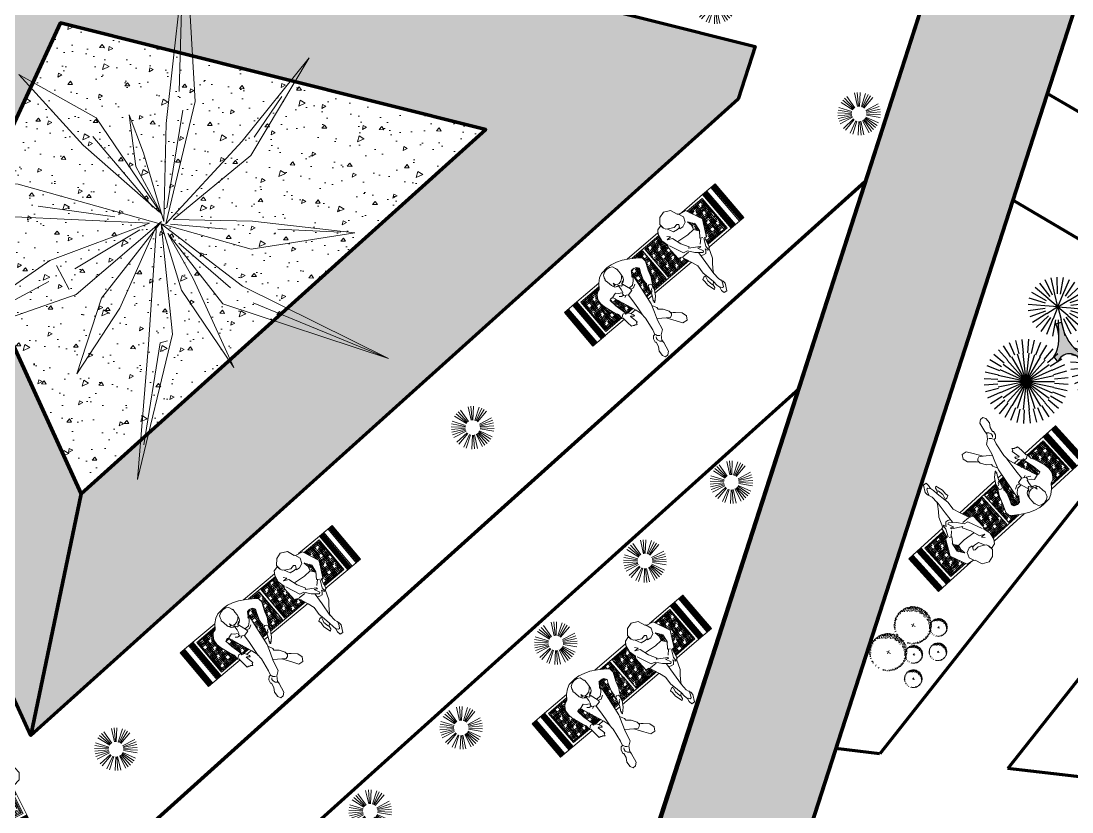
# Model space of a CAD drawing. Header units: millimetres. Extents: x 111 to 1506, y 14 to 566.
# Drawn here: x 222.9 to 237.28, y 134.59 to 145.41 of the extents above; entities that cross this region are included whole.
import ezdxf

# ---------------------------------------------------------------- set-up
doc = ezdxf.new("R2010")
doc.units = ezdxf.units.MM
for name, color, linetype, lineweight in [('ARB-CERCO', 97, 'Continuous', 5), ('G', 254, 'Continuous', 5), ('mobiliario', 45, 'Continuous', 13), ('PALMERAS114', 114, 'Continuous', 5), ('PLUMA 0.00', 252, 'Continuous', 0), ('trazado', 253, 'Continuous', 5), ('Trees', 82, 'Continuous', 0)]:
    doc.layers.add(name, color=color, linetype=linetype, lineweight=lineweight)
doc.layers.add('FURN', color=253, linetype='Continuous')
doc.styles.add('ATTR', font='romans.shx', dxfattribs={"width": 0.8, "height": 2.52})
pattern_1 = [(360, (2.309277, 33.903915), (0.05, 0.0125), [0.2, -0.1]), (90, (2.309277, 33.903915), (-0.0125, -0.05), [0.2, -0.1])]

# ---------------------------------------------------------------- blocks, each defined once
blk = doc.blocks.new('A$C05551F4C')
at = {"color": 0, "linetype": 'ByBlock'}
for p, q in [((-0.237, 0.203), (-0.253, 0.217)), ((-0.216, 0.223), (-0.221, 0.241)), ((-0.195, 0.239), (-0.205, 0.25)), ((-0.204, 0.261), (-0.183, 0.257)), ((-0.186, 0.271), (-0.184, 0.248)), ((-0.179, 0.28), (-0.161, 0.263)), ((-0.158, 0.254), (-0.168, 0.285)), ((-0.142, 0.279), (-0.152, 0.297)), ((-0.117, 0.276), (-0.133, 0.301)), ((-0.115, 0.289), (-0.113, 0.308)), ((-0.089, 0.295), (-0.095, 0.31)), ((-0.09, 0.32), (-0.071, 0.308)), ((-0.069, 0.321), (-0.076, 0.3)), ((-0.059, 0.327), (-0.049, 0.304)), ((-0.05, 0.296), (-0.048, 0.328)), ((-0.026, 0.312), (-0.027, 0.333)), ((-0.004, 0.3), (-0.008, 0.33)), ((0.004, 0.311), (0.012, 0.328)), ((0.03, 0.307), (0.03, 0.323)), ((0.039, 0.33), (0.051, 0.312)), ((0.058, 0.324), (0.044, 0.306)), ((0.066, 0.292), (0.081, 0.321)), ((0.069, 0.325), (0.07, 0.3)), ((0.095, 0.299), (0.101, 0.318)), ((0.11, 0.279), (0.118, 0.308)), ((0.118, 0.269), (0.133, 0.278)), ((0.122, 0.287), (0.136, 0.298)), ((0.128, 0.245), (0.143, 0.25)), ((0.136, 0.255), (0.151, 0.265)), ((0.144, 0.273), (0.15, 0.287)), ((0.156, 0.224), (0.171, 0.233)), ((0.177, 0.277), (0.157, 0.266)), ((0.161, 0.29), (0.166, 0.269)), ((0.163, 0.202), (0.178, 0.212)), ((0.172, 0.245), (0.197, 0.266)), ((0.188, 0.274), (0.179, 0.25)), ((0.18, 0.19), (0.197, 0.203)), ((0.201, 0.24), (0.214, 0.256)), ((0.201, 0.216), (0.201, 0.231)), ((0.208, 0.216), (0.225, 0.24)), ((0.212, 0.207), (0.239, 0.207)), ((0.212, 0.192), (0.232, 0.193)), ((0.221, 0.218), (0.239, 0.224)), ((0.237, 0.197), (0.248, 0.208)), ((0.268, 0.189), (0.246, 0.186)), ((0.259, 0.207), (0.255, 0.185)), ((-0.309, 0.006), (-0.325, 0.015)), ((-0.323, 0.072), (-0.297, 0.073)), ((-0.284, 0.124), (-0.296, 0.138)), ((-0.288, 0.163), (-0.266, 0.168)), ((-0.27, 0.146), (-0.284, 0.153)), ((-0.028, 0), (0.035, 0)), ((-0.001, 0.029), (0.001, -0.043)), ((0.177, 0.163), (0.199, 0.169)), ((0.198, 0.141), (0.221, 0.148)), ((0.219, 0.172), (0.233, 0.18)), ((0.222, 0.134), (0.239, 0.138)), ((0.222, 0.093), (0.245, 0.09)), ((0.234, 0.117), (0.255, 0.123)), ((0.234, 0.065), (0.258, 0.064)), ((0.238, 0.151), (0.241, 0.167)), ((0.241, 0.011), (0.261, 0.001)), ((0.252, 0.161), (0.283, 0.171)), ((0.255, 0.05), (0.272, 0.048)), ((0.257, 0.011), (0.28, 0.01)), ((0.278, 0.182), (0.26, 0.163)), ((0.26, 0.029), (0.281, 0.029)), ((0.263, 0.134), (0.268, 0.149)), ((0.265, 0.108), (0.284, 0.102)), ((0.265, 0.087), (0.28, 0.089)), ((0.27, 0.122), (0.296, 0.112)), ((0.274, 0.12), (0.299, 0.135)), ((0.275, 0.061), (0.284, 0.075)), ((0.277, 0.145), (0.295, 0.154)), ((0.286, 0.01), (0.302, -0.001)), ((0.287, 0.117), (0.305, 0.116)), ((0.293, 0.092), (0.307, 0.097)), ((0.293, 0.052), (0.326, 0.05)), ((0.293, 0.036), (0.303, 0.048)), ((0.296, 0.023), (0.316, 0.005)), ((0.319, 0.072), (0.297, 0.078)), ((0.298, 0.006), (0.327, 0.011)), ((0.325, 0.062), (0.302, 0.051)), ((0.318, 0.092), (0.306, 0.074)), ((0.31, 0.028), (0.331, 0.03)), ((-0.317, -0.087), (-0.305, -0.069)), ((-0.293, -0.087), (-0.307, -0.092)), ((-0.287, -0.112), (-0.305, -0.111)), ((-0.276, -0.14), (-0.295, -0.149)), ((-0.277, -0.177), (-0.26, -0.158)), ((-0.268, -0.184), (-0.246, -0.181)), ((0.199, -0.176), (0.214, -0.17)), ((0.21, -0.154), (0.228, -0.17)), ((0.217, -0.181), (0.234, -0.197)), ((0.221, -0.101), (0.239, -0.117)), ((0.23, -0.072), (0.245, -0.088)), ((0.232, -0.144), (0.25, -0.16)), ((0.242, -0.02), (0.265, -0.028)), ((0.243, -0.17), (0.264, -0.194)), ((0.245, -0.085), (0.261, -0.08)), ((0.272, -0.185), (0.248, -0.176)), ((0.25, -0.131), (0.265, -0.125)), ((0.254, -0.061), (0.274, -0.069)), ((0.257, -0.04), (0.272, -0.048)), ((0.259, -0.104), (0.272, -0.112)), ((0.263, -0.018), (0.287, -0.019)), ((0.275, -0.174), (0.264, -0.154)), ((0.288, -0.159), (0.267, -0.163)), ((0.27, -0.141), (0.285, -0.148)), ((0.272, -0.088), (0.283, -0.104)), ((0.277, -0.108), (0.306, -0.115)), ((0.279, -0.009), (0.294, -0.012)), ((0.279, -0.037), (0.292, -0.027)), ((0.284, -0.119), (0.296, -0.133)), ((0.285, -0.08), (0.299, -0.104)), ((0.288, -0.067), (0.301, -0.059)), ((0.29, -0.064), (0.319, -0.078)), ((0.296, -0.092), (0.316, -0.099)), ((0.323, -0.067), (0.298, -0.068)), ((0.321, -0.056), (0.304, -0.041)), ((0.305, -0.027), (0.32, -0.027)), ((0.309, -0.001), (0.325, -0.01)), ((0.328, -0.036), (0.31, -0.048)), ((-0.236, -0.192), (-0.247, -0.203)), ((-0.221, -0.213), (-0.239, -0.219)), ((-0.207, -0.211), (-0.225, -0.235)), ((-0.201, -0.235), (-0.214, -0.251)), ((-0.172, -0.24), (-0.196, -0.261)), ((-0.188, -0.269), (-0.179, -0.245)), ((-0.176, -0.272), (-0.156, -0.261)), ((-0.161, -0.285), (-0.165, -0.264)), ((-0.144, -0.268), (-0.15, -0.282)), ((-0.121, -0.282), (-0.136, -0.293)), ((-0.11, -0.274), (-0.117, -0.303)), ((-0.095, -0.294), (-0.101, -0.313)), ((-0.066, -0.287), (-0.08, -0.317)), ((-0.069, -0.321), (-0.07, -0.295)), ((-0.058, -0.319), (-0.044, -0.301)), ((-0.038, -0.325), (-0.051, -0.307)), ((-0.029, -0.302), (-0.03, -0.318)), ((-0.003, -0.306), (-0.012, -0.323)), ((0.004, -0.295), (0.009, -0.325)), ((0.026, -0.307), (0.028, -0.328)), ((0.05, -0.291), (0.048, -0.323)), ((0.06, -0.322), (0.049, -0.299)), ((0.069, -0.316), (0.076, -0.295)), ((0.09, -0.315), (0.072, -0.303)), ((0.089, -0.29), (0.095, -0.305)), ((0.097, -0.269), (0.115, -0.285)), ((0.115, -0.284), (0.113, -0.303)), ((0.118, -0.271), (0.133, -0.297)), ((0.134, -0.248), (0.152, -0.264)), ((0.142, -0.274), (0.152, -0.292)), ((0.154, -0.229), (0.172, -0.245)), ((0.158, -0.249), (0.169, -0.28)), ((0.18, -0.275), (0.161, -0.258)), ((0.168, -0.21), (0.186, -0.226)), ((0.204, -0.256), (0.183, -0.252)), ((0.186, -0.266), (0.184, -0.243)), ((0.186, -0.226), (0.201, -0.221)), ((0.192, -0.2), (0.208, -0.194)), ((0.195, -0.234), (0.205, -0.245)), ((0.213, -0.205), (0.237, -0.223)), ((0.216, -0.218), (0.221, -0.236)), ((0.237, -0.198), (0.253, -0.212))]:
    blk.add_line(p, q, dxfattribs=at)
blk = doc.blocks.new('abri')
at = {"layer": 'FURN'}
blk.add_hatch(color=256, dxfattribs=at).paths.add_polyline_path([(1541.448, 14.799), (1541.505, 14.893, -0.755152), (1541.367, 15.252), (1541.244, 15.241, -0.169075), (1540.976, 14.779), (1540.863, 14.698), (1540.921, 14.616, -0.248562)])
for p, q in [((1540.987, 16.191), (1540.811, 16.529)), ((1541.045, 16.216), (1540.924, 16.577)), ((1541.107, 16.231), (1541.043, 16.607)), ((1541.17, 16.237), (1541.166, 16.618)), ((1541.233, 16.233), (1541.289, 16.609)), ((1541.295, 16.219), (1541.409, 16.582)), ((1541.354, 16.195), (1541.523, 16.536)), ((1540.886, 16.116), (1540.614, 16.382)), ((1540.933, 16.158), (1540.706, 16.463)), ((1541.408, 16.162), (1541.628, 16.473)), ((1541.456, 16.122), (1541.723, 16.394)), ((1540.812, 16.013), (1540.472, 16.182)), ((1540.845, 16.067), (1540.535, 16.288)), ((1541.498, 16.074), (1541.804, 16.301)), ((1541.532, 16.02), (1541.869, 16.197)), ((1540.789, 15.954), (1540.426, 16.068)), ((1541.557, 15.962), (1541.917, 16.084)), ((1540.77, 15.829), (1540.39, 15.825)), ((1540.775, 15.892), (1540.398, 15.948)), ((1541.572, 15.901), (1541.947, 15.964)), ((1541.578, 15.838), (1541.958, 15.842)), ((1540.776, 15.766), (1540.401, 15.703)), ((1540.791, 15.705), (1540.431, 15.583)), ((1540.816, 15.647), (1540.479, 15.47)), ((1541.535, 15.654), (1541.876, 15.485)), ((1541.559, 15.713), (1541.922, 15.599)), ((1541.573, 15.774), (1541.95, 15.719)), ((1540.85, 15.593), (1540.544, 15.366)), ((1540.892, 15.545), (1540.625, 15.273)), ((1540.94, 15.504), (1540.72, 15.194)), ((1540.994, 15.472), (1540.825, 15.131)), ((1541.361, 15.476), (1541.537, 15.138)), ((1541.415, 15.509), (1541.641, 15.204)), ((1541.462, 15.551), (1541.734, 15.285)), ((1541.503, 15.6), (1541.813, 15.379)), ((1541.053, 15.448), (1540.939, 15.085)), ((1541.115, 15.434), (1541.059, 15.058)), ((1541.178, 15.43), (1541.182, 15.049)), ((1541.241, 15.435), (1541.305, 15.06)), ((1541.303, 15.451), (1541.424, 15.09)), ((1541.244, 15.241), (1541.367, 15.252)), ((1541.782, 14.944), (1541.677, 15.147)), ((1541.851, 14.973), (1541.778, 15.19)), ((1541.923, 14.991), (1541.886, 15.216)), ((1541.998, 14.998), (1541.996, 15.226)), ((1542.072, 14.992), (1542.106, 15.218)), ((1542.145, 14.975), (1542.214, 15.193)), ((1542.214, 14.947), (1542.316, 15.152)), ((1540.541, 14.736), (1540.403, 14.982)), ((1540.583, 14.754), (1540.499, 15.023)), ((1540.627, 14.763), (1540.601, 15.044)), ((1540.673, 14.762), (1540.706, 15.043)), ((1540.717, 14.752), (1540.808, 15.02)), ((1540.759, 14.733), (1540.903, 14.976)), ((1541.662, 14.856), (1541.499, 15.016)), ((1541.719, 14.905), (1541.583, 15.088)), ((1542.278, 14.909), (1542.411, 15.095)), ((1542.335, 14.861), (1542.495, 15.024)), ((1542.384, 14.804), (1542.568, 14.94)), ((1540.473, 14.676), (1540.247, 14.844)), ((1540.504, 14.709), (1540.317, 14.921)), ((1540.795, 14.706), (1540.986, 14.914)), ((1540.825, 14.672), (1541.055, 14.835)), ((1541.576, 14.735), (1541.371, 14.837)), ((1541.614, 14.799), (1541.428, 14.931)), ((1541.448, 14.799), (1541.505, 14.893)), ((1542.423, 14.741), (1542.626, 14.846)), ((1540.435, 14.594), (1540.16, 14.655)), ((1540.45, 14.637), (1540.193, 14.754)), ((1540.848, 14.632), (1541.107, 14.744)), ((1540.861, 14.589), (1541.138, 14.644)), ((1540.924, 14.612), (1540.864, 14.697)), ((1541.534, 14.58), (1541.308, 14.614)), ((1541.548, 14.665), (1541.33, 14.734)), ((1542.453, 14.672), (1542.669, 14.744)), ((1542.471, 14.6), (1542.696, 14.637)), ((1540.43, 14.548), (1540.148, 14.552)), ((1540.434, 14.503), (1540.157, 14.447)), ((1540.448, 14.46), (1540.189, 14.348)), ((1540.47, 14.42), (1540.24, 14.257)), ((1540.822, 14.416), (1541.049, 14.247)), ((1540.846, 14.455), (1541.102, 14.337)), ((1540.86, 14.498), (1541.136, 14.436)), ((1540.865, 14.543), (1541.148, 14.54)), ((1541.529, 14.506), (1541.301, 14.504)), ((1541.535, 14.432), (1541.31, 14.394)), ((1542.472, 14.451), (1542.697, 14.417)), ((1542.477, 14.525), (1542.705, 14.527)), ((1540.5, 14.386), (1540.309, 14.178)), ((1540.537, 14.359), (1540.393, 14.116)), ((1540.578, 14.34), (1540.488, 14.072)), ((1540.623, 14.33), (1540.59, 14.049)), ((1540.668, 14.329), (1540.694, 14.048)), ((1540.713, 14.338), (1540.797, 14.069)), ((1540.754, 14.356), (1540.893, 14.11)), ((1540.792, 14.382), (1540.978, 14.171)), ((1541.55, 14.371), (1541.333, 14.299)), ((1541.579, 14.303), (1541.376, 14.197)), ((1541.618, 14.239), (1541.435, 14.104)), ((1542.388, 14.245), (1542.574, 14.112)), ((1542.427, 14.309), (1542.631, 14.207)), ((1542.455, 14.378), (1542.673, 14.309)), ((1541.667, 14.183), (1541.507, 14.02)), ((1541.724, 14.135), (1541.592, 13.949)), ((1541.788, 14.096), (1541.686, 13.892)), ((1541.858, 14.068), (1541.789, 13.85)), ((1542.152, 14.07), (1542.224, 13.854)), ((1542.22, 14.1), (1542.326, 13.897)), ((1542.284, 14.139), (1542.419, 13.955)), ((1542.34, 14.188), (1542.503, 14.028)), ((1541.93, 14.051), (1541.896, 13.825)), ((1542.005, 14.046), (1542.007, 13.818)), ((1542.079, 14.052), (1542.117, 13.827))]:
    blk.add_line(p, q, dxfattribs=at)
at = {"layer": 'FURN', "color": 62}
for p, q in [((1541.174, 15.833), (1541.049, 16.217)), ((1541.174, 15.833), (1541.174, 16.237)), ((1541.174, 15.833), (1541.299, 16.217)), ((1541.174, 15.833), (1540.847, 16.071)), ((1541.174, 15.833), (1540.937, 16.16)), ((1541.174, 15.833), (1541.411, 16.16)), ((1541.174, 15.833), (1541.501, 16.071)), ((1541.174, 15.833), (1540.77, 15.833)), ((1541.174, 15.833), (1540.79, 15.958)), ((1541.174, 15.833), (1540.79, 15.709)), ((1541.174, 15.833), (1540.847, 15.596)), ((1541.174, 15.833), (1540.937, 15.507)), ((1541.174, 15.833), (1541.049, 15.45)), ((1541.174, 15.833), (1541.558, 15.958)), ((1541.174, 15.833), (1541.578, 15.833)), ((1541.174, 15.833), (1541.174, 15.43)), ((1541.174, 15.833), (1541.299, 15.45)), ((1541.174, 15.833), (1541.411, 15.507)), ((1541.174, 15.833), (1541.501, 15.596)), ((1541.174, 15.833), (1541.558, 15.709)), ((1542.001, 14.522), (1541.823, 14.963)), ((1542.001, 14.522), (1541.918, 14.99)), ((1542.001, 14.522), (1542.017, 14.997)), ((1542.001, 14.522), (1542.116, 14.984)), ((1542.001, 14.522), (1542.209, 14.95)), ((1542.001, 14.522), (1541.597, 14.774)), ((1542.001, 14.522), (1541.659, 14.852)), ((1542.001, 14.522), (1541.735, 14.916)), ((1542.001, 14.522), (1542.294, 14.897)), ((1542.001, 14.522), (1542.365, 14.828)), ((1540.648, 14.546), (1540.472, 14.674)), ((1540.648, 14.546), (1540.58, 14.753)), ((1540.648, 14.546), (1540.715, 14.753)), ((1540.648, 14.546), (1540.824, 14.674)), ((1542.001, 14.522), (1541.53, 14.588)), ((1542.001, 14.522), (1541.554, 14.684)), ((1542.001, 14.522), (1542.421, 14.746)), ((1542.001, 14.522), (1542.458, 14.653)), ((1540.648, 14.546), (1540.43, 14.546)), ((1540.648, 14.546), (1540.472, 14.418)), ((1540.648, 14.546), (1540.58, 14.339)), ((1540.648, 14.546), (1540.865, 14.546)), ((1540.648, 14.546), (1540.715, 14.339)), ((1540.648, 14.546), (1540.824, 14.418)), ((1542.001, 14.522), (1541.527, 14.488)), ((1542.001, 14.522), (1541.544, 14.39)), ((1542.001, 14.522), (1541.581, 14.298)), ((1542.001, 14.522), (1541.637, 14.216)), ((1542.001, 14.522), (1541.709, 14.147)), ((1542.001, 14.522), (1541.793, 14.094)), ((1542.001, 14.522), (1541.886, 14.06)), ((1542.001, 14.522), (1541.985, 14.046)), ((1542.001, 14.522), (1542.476, 14.555)), ((1542.001, 14.522), (1542.344, 14.192)), ((1542.001, 14.522), (1542.405, 14.27)), ((1542.001, 14.522), (1542.448, 14.359)), ((1542.001, 14.522), (1542.472, 14.456)), ((1542.001, 14.522), (1542.084, 14.053)), ((1542.001, 14.522), (1542.18, 14.081)), ((1542.001, 14.522), (1542.268, 14.128))]:
    blk.add_line(p, q, dxfattribs=at)
at = {"layer": 'FURN'}
for centre, radius, start, end in [((1540.446, 15.395), 0.813, 301.6104, 349.0648), ((1541.487, 15.092), 0.2, 126.9755, 275.2089), ((1541.357, 14.21), 0.596, 81.2227, 138.1085)]:
    blk.add_arc(centre, radius, start, end, dxfattribs=at)
blk = doc.blocks.new('persona 1')
at = {"layer": 'mobiliario', "color": 32, "lineweight": 9}
for p, q in [((768301.678, 8993267.149), (768301.725, 8993267.208)), ((768301.725, 8993267.208), (768301.775, 8993267.252)), ((768301.775, 8993267.252), (768301.826, 8993267.276)), ((768301.812, 8993267.192), (768301.816, 8993267.214)), ((768301.816, 8993267.214), (768301.829, 8993267.244)), ((768301.826, 8993267.276), (768301.924, 8993267.285)), ((768301.829, 8993267.244), (768301.863, 8993267.265)), ((768301.863, 8993267.265), (768301.902, 8993267.274)), ((768301.902, 8993267.274), (768301.947, 8993267.269)), ((768301.924, 8993267.285), (768301.983, 8993267.28)), ((768301.947, 8993267.269), (768301.979, 8993267.25)), ((768301.979, 8993267.25), (768301.993, 8993267.211)), ((768301.983, 8993267.28), (768302.05, 8993267.263)), ((768301.993, 8993267.211), (768301.996, 8993267.197)), ((768302.05, 8993267.263), (768302.12, 8993267.236)), ((768302.12, 8993267.236), (768302.203, 8993267.188)), ((768301.586, 8993267.062), (768301.616, 8993267.112)), ((768301.616, 8993267.112), (768301.639, 8993267.136)), ((768301.639, 8993267.136), (768301.678, 8993267.149)), ((768301.805, 8993267.184), (768301.812, 8993267.192)), ((768301.813, 8993267.15), (768301.805, 8993267.184)), ((768301.82, 8993267.087), (768301.813, 8993267.15)), ((768301.842, 8993267.045), (768301.82, 8993267.087)), ((768301.85, 8993267.06), (768301.857, 8993267.094)), ((768301.857, 8993267.094), (768301.864, 8993267.061)), ((768301.972, 8993267.073), (768301.988, 8993267.093)), ((768301.999, 8993267.118), (768301.991, 8993267.076)), ((768301.996, 8993267.197), (768302.001, 8993267.197)), ((768302, 8993267.16), (768301.999, 8993267.118)), ((768302.001, 8993267.197), (768302, 8993267.16)), ((768302.203, 8993267.188), (768302.294, 8993267.127)), ((768302.294, 8993267.127), (768302.323, 8993267.097)), ((768302.323, 8993267.097), (768302.327, 8993267.045)), ((768301.581, 8993267), (768301.586, 8993267.062)), ((768301.59, 8993266.944), (768301.581, 8993267)), ((768301.72, 8993266.974), (768301.691, 8993266.96)), ((768301.691, 8993266.96), (768301.704, 8993266.865)), ((768301.742, 8993266.96), (768301.72, 8993266.974)), ((768301.735, 8993266.964), (768301.779, 8993266.979)), ((768301.855, 8993266.666), (768301.742, 8993266.96)), ((768301.779, 8993266.979), (768301.8, 8993266.984)), ((768301.8, 8993266.984), (768301.824, 8993266.958)), ((768301.824, 8993266.958), (768301.859, 8993266.94)), ((768301.828, 8993267.074), (768301.85, 8993267.06)), ((768301.87, 8993267.029), (768301.842, 8993267.045)), ((768301.86, 8993267.04), (768301.892, 8993267.033)), ((768301.864, 8993267.061), (768301.883, 8993267.049)), ((768301.897, 8993267.025), (768301.87, 8993267.029)), ((768301.882, 8993266.975), (768301.872, 8993266.931)), ((768301.885, 8993267.022), (768301.882, 8993266.975)), ((768301.883, 8993267.049), (768301.909, 8993267.046)), ((768301.908, 8993267.003), (768301.897, 8993267.025)), ((768301.92, 8993267.002), (768301.908, 8993267.003)), ((768301.909, 8993267.046), (768301.944, 8993267.054)), ((768301.932, 8993267.024), (768301.92, 8993267.002)), ((768301.959, 8993267.03), (768301.932, 8993267.024)), ((768301.971, 8993266.905), (768301.935, 8993267.012)), ((768301.944, 8993267.054), (768301.972, 8993267.073)), ((768301.944, 8993267.033), (768301.963, 8993267.044)), ((768301.98, 8993267.048), (768301.959, 8993267.03)), ((768301.991, 8993267.076), (768301.98, 8993267.048)), ((768302.019, 8993266.927), (768302.058, 8993266.958)), ((768302.058, 8993266.958), (768302.081, 8993266.986)), ((768302.087, 8993267.016), (768302.075, 8993267.005)), ((768302.075, 8993267.005), (768302.095, 8993267.001)), ((768302.081, 8993266.986), (768302.078, 8993266.996)), ((768302.094, 8993266.962), (768302.085, 8993266.89)), ((768302.122, 8993267.066), (768302.087, 8993267.016)), ((768302.095, 8993267.001), (768302.094, 8993266.962)), ((768302.156, 8993267.07), (768302.122, 8993267.066)), ((768302.191, 8993267.059), (768302.156, 8993267.07)), ((768302.161, 8993266.89), (768302.192, 8993266.978)), ((768302.215, 8993267.026), (768302.191, 8993267.059)), ((768302.192, 8993266.978), (768302.215, 8993267.026)), ((768302.327, 8993267.045), (768302.282, 8993266.94)), ((768301.635, 8993266.808), (768301.59, 8993266.944)), ((768301.704, 8993266.865), (768301.734, 8993266.733)), ((768301.828, 8993266.909), (768301.808, 8993266.925)), ((768301.851, 8993266.903), (768301.828, 8993266.909)), ((768301.883, 8993266.884), (768301.852, 8993266.873)), ((768301.86, 8993266.923), (768301.858, 8993266.898)), ((768301.858, 8993266.898), (768301.906, 8993266.868)), ((768301.872, 8993266.931), (768301.86, 8993266.923)), ((768301.9, 8993266.779), (768301.904, 8993266.863)), ((768301.906, 8993266.868), (768301.97, 8993266.88)), ((768301.97, 8993266.925), (768302.019, 8993266.927)), ((768301.97, 8993266.88), (768301.971, 8993266.905)), ((768301.979, 8993266.9), (768302.006, 8993266.892)), ((768302.006, 8993266.892), (768302.049, 8993266.916)), ((768302.085, 8993266.89), (768302.045, 8993266.607)), ((768302.147, 8993266.809), (768302.161, 8993266.829)), ((768302.156, 8993266.846), (768302.161, 8993266.89)), ((768302.161, 8993266.829), (768302.156, 8993266.846)), ((768302.254, 8993266.852), (768302.228, 8993266.809)), ((768302.282, 8993266.94), (768302.254, 8993266.852)), ((768301.659, 8993266.764), (768301.635, 8993266.808)), ((768301.662, 8993266.7), (768301.659, 8993266.764)), ((768301.674, 8993266.696), (768301.662, 8993266.7)), ((768301.702, 8993266.733), (768301.668, 8993266.708)), ((768301.68, 8993266.617), (768301.674, 8993266.696)), ((768301.733, 8993266.727), (768301.702, 8993266.733)), ((768301.734, 8993266.733), (768301.73, 8993266.71)), ((768301.73, 8993266.71), (768301.768, 8993266.7)), ((768301.768, 8993266.7), (768301.797, 8993266.644)), ((768301.889, 8993266.675), (768301.9, 8993266.779)), ((768302.125, 8993266.692), (768302.134, 8993266.719)), ((768302.134, 8993266.719), (768302.136, 8993266.734)), ((768302.136, 8993266.734), (768302.144, 8993266.759)), ((768302.136, 8993266.716), (768302.143, 8993266.71)), ((768302.138, 8993266.786), (768302.147, 8993266.809)), ((768302.153, 8993266.777), (768302.138, 8993266.786)), ((768302.143, 8993266.71), (768302.152, 8993266.719)), ((768302.144, 8993266.759), (768302.153, 8993266.777)), ((768302.188, 8993266.714), (768302.144, 8993266.643)), ((768302.172, 8993266.802), (768302.15, 8993266.794)), ((768302.152, 8993266.719), (768302.162, 8993266.737)), ((768302.162, 8993266.737), (768302.178, 8993266.744)), ((768302.192, 8993266.793), (768302.172, 8993266.802)), ((768302.198, 8993266.769), (768302.188, 8993266.714)), ((768302.2, 8993266.774), (768302.192, 8993266.793)), ((768302.21, 8993266.772), (768302.198, 8993266.769)), ((768302.228, 8993266.809), (768302.21, 8993266.772)), ((768301.687, 8993266.553), (768301.68, 8993266.617)), ((768301.762, 8993266.653), (768301.752, 8993266.652)), ((768301.752, 8993266.652), (768301.774, 8993266.55)), ((768301.79, 8993266.627), (768301.762, 8993266.653)), ((768301.798, 8993266.629), (768301.79, 8993266.627)), ((768301.797, 8993266.644), (768301.798, 8993266.629)), ((768301.878, 8993266.596), (768301.855, 8993266.666)), ((768301.881, 8993266.519), (768301.878, 8993266.596)), ((768301.879, 8993266.574), (768301.889, 8993266.675)), ((768302.045, 8993266.607), (768302.009, 8993266.502)), ((768302.068, 8993266.527), (768302.038, 8993266.587)), ((768302.08, 8993266.596), (768302.096, 8993266.619)), ((768302.087, 8993266.589), (768302.08, 8993266.596)), ((768302.084, 8993266.616), (768302.1, 8993266.642)), ((768302.096, 8993266.619), (768302.084, 8993266.616)), ((768302.144, 8993266.643), (768302.087, 8993266.589)), ((768302.1, 8993266.642), (768302.125, 8993266.692)), ((768301.71, 8993266.549), (768301.687, 8993266.553)), ((768301.717, 8993266.542), (768301.71, 8993266.549)), ((768301.732, 8993266.541), (768301.717, 8993266.542)), ((768301.745, 8993266.529), (768301.732, 8993266.541)), ((768301.753, 8993266.524), (768301.745, 8993266.529)), ((768301.759, 8993266.549), (768301.753, 8993266.524)), ((768301.774, 8993266.55), (768301.759, 8993266.549)), ((768301.853, 8993266.353), (768301.881, 8993266.519)), ((768302.009, 8993266.502), (768301.976, 8993266.407)), ((768302.066, 8993266.502), (768302.068, 8993266.527)), ((768302.114, 8993266.462), (768302.066, 8993266.502)), ((768302.154, 8993266.397), (768302.114, 8993266.462)), ((768301.838, 8993266.296), (768301.853, 8993266.353)), ((768301.976, 8993266.407), (768301.945, 8993266.281)), ((768301.982, 8993266.425), (768302.074, 8993266.357)), ((768302.072, 8993266.359), (768302.141, 8993266.253)), ((768302.074, 8993266.357), (768302.115, 8993266.329)), ((768302.115, 8993266.329), (768302.142, 8993266.34)), ((768302.142, 8993266.34), (768302.156, 8993266.356)), ((768302.156, 8993266.356), (768302.154, 8993266.397)), ((768302.178, 8993266.354), (768302.155, 8993266.381)), ((768302.199, 8993266.336), (768302.178, 8993266.354)), ((768302.199, 8993266.336), (768302.258, 8993266.282)), ((768301.775, 8993266.158), (768301.787, 8993266.213)), ((768301.777, 8993266.222), (768301.79, 8993266.267)), ((768301.787, 8993266.213), (768301.777, 8993266.222)), ((768301.79, 8993266.267), (768301.814, 8993266.295)), ((768301.814, 8993266.295), (768301.838, 8993266.296)), ((768301.819, 8993266.224), (768301.82, 8993266.246)), ((768301.83, 8993266.195), (768301.819, 8993266.224)), ((768301.82, 8993266.246), (768301.832, 8993266.264)), ((768301.855, 8993266.173), (768301.83, 8993266.195)), ((768301.852, 8993266.267), (768301.843, 8993266.289)), ((768301.875, 8993266.246), (768301.852, 8993266.267)), ((768301.857, 8993266.186), (768301.854, 8993266.151)), ((768301.892, 8993266.241), (768301.857, 8993266.186)), ((768301.945, 8993266.281), (768301.892, 8993266.241)), ((768302.187, 8993266.181), (768302.141, 8993266.253)), ((768302.275, 8993266.22), (768302.247, 8993266.174)), ((768302.258, 8993266.282), (768302.275, 8993266.22)), ((768301.742, 8993266.043), (768301.745, 8993266.11)), ((768301.745, 8993266.11), (768301.775, 8993266.158)), ((768301.854, 8993266.151), (768301.832, 8993266.035)), ((768302.247, 8993266.174), (768302.187, 8993266.181)), ((768301.759, 8993266.007), (768301.742, 8993266.043)), ((768301.798, 8993266.006), (768301.759, 8993266.007)), ((768301.832, 8993266.035), (768301.798, 8993266.006))]:
    blk.add_line(p, q, dxfattribs=at)
blk = doc.blocks.new('persona 2')
at = {"layer": 'mobiliario', "color": 32, "lineweight": 9}
for p, q in [((768302.557, 8993267.326), (768302.631, 8993267.346)), ((768302.631, 8993267.346), (768302.71, 8993267.307)), ((768302.407, 8993267.182), (768302.438, 8993267.228)), ((768302.438, 8993267.228), (768302.502, 8993267.246)), ((768302.502, 8993267.207), (768302.499, 8993267.245)), ((768302.501, 8993267.261), (768302.557, 8993267.326)), ((768302.506, 8993267.2), (768302.501, 8993267.261)), ((768302.518, 8993267.173), (768302.502, 8993267.207)), ((768302.71, 8993267.307), (768302.742, 8993267.22)), ((768302.742, 8993267.22), (768302.762, 8993267.205)), ((768302.751, 8993267.217), (768302.777, 8993267.147)), ((768302.762, 8993267.205), (768302.847, 8993267.188)), ((768302.39, 8993267.098), (768302.407, 8993267.182)), ((768302.412, 8993267.009), (768302.39, 8993267.098)), ((768302.469, 8993267.097), (768302.5, 8993267.065)), ((768302.556, 8993267.149), (768302.518, 8993267.173)), ((768302.534, 8993267.159), (768302.57, 8993267.086)), ((768302.608, 8993267.121), (768302.556, 8993267.149)), ((768302.57, 8993267.086), (768302.626, 8993267.077)), ((768302.659, 8993267.128), (768302.608, 8993267.121)), ((768302.626, 8993267.077), (768302.657, 8993267.079)), ((768302.653, 8993267.065), (768302.675, 8993267.114)), ((768302.675, 8993267.114), (768302.659, 8993267.128)), ((768302.751, 8993267.084), (768302.696, 8993267.059)), ((768302.777, 8993267.147), (768302.751, 8993267.084)), ((768302.847, 8993267.188), (768302.936, 8993266.978)), ((768302.396, 8993266.983), (768302.412, 8993267.009)), ((768302.4, 8993266.805), (768302.396, 8993266.983)), ((768302.496, 8993266.815), (768302.422, 8993266.991)), ((768302.5, 8993267.065), (768302.446, 8993267.064)), ((768302.446, 8993267.064), (768302.507, 8993267.034)), ((768302.507, 8993267.034), (768302.542, 8993266.921)), ((768302.533, 8993266.963), (768302.677, 8993266.946)), ((768302.696, 8993267.059), (768302.653, 8993267.065)), ((768302.677, 8993266.946), (768302.772, 8993266.951)), ((768302.772, 8993266.951), (768302.786, 8993267.007)), ((768302.772, 8993266.951), (768302.812, 8993266.897)), ((768302.786, 8993267.007), (768302.777, 8993267.068)), ((768302.777, 8993267.068), (768302.831, 8993266.99)), ((768302.831, 8993266.99), (768302.817, 8993266.896)), ((768302.936, 8993266.978), (768302.832, 8993266.783)), ((768302.542, 8993266.921), (768302.596, 8993266.824)), ((768302.596, 8993266.824), (768302.58, 8993266.818)), ((768302.817, 8993266.896), (768302.763, 8993266.821)), ((768302.445, 8993266.789), (768302.4, 8993266.805)), ((768302.496, 8993266.662), (768302.445, 8993266.789)), ((768302.459, 8993266.785), (768302.546, 8993266.782)), ((768302.547, 8993266.802), (768302.496, 8993266.815)), ((768302.602, 8993266.729), (768302.547, 8993266.802)), ((768302.58, 8993266.818), (768302.699, 8993266.744)), ((768302.679, 8993266.665), (768302.602, 8993266.729)), ((768302.637, 8993266.695), (768302.625, 8993266.551)), ((768302.7, 8993266.729), (768302.665, 8993266.747)), ((768302.665, 8993266.747), (768302.696, 8993266.675)), ((768302.699, 8993266.744), (768302.7, 8993266.729)), ((768302.771, 8993266.814), (768302.719, 8993266.763)), ((768302.748, 8993266.647), (768302.752, 8993266.701)), ((768302.752, 8993266.701), (768302.794, 8993266.788)), ((768302.763, 8993266.821), (768302.793, 8993266.803)), ((768302.809, 8993266.789), (768302.782, 8993266.663)), ((768302.832, 8993266.783), (768302.809, 8993266.789)), ((768302.525, 8993266.581), (768302.496, 8993266.662)), ((768302.517, 8993266.475), (768302.525, 8993266.581)), ((768302.641, 8993266.65), (768302.663, 8993266.64)), ((768302.663, 8993266.64), (768302.696, 8993266.636)), ((768302.696, 8993266.675), (768302.679, 8993266.665)), ((768302.696, 8993266.636), (768302.717, 8993266.66)), ((768302.717, 8993266.66), (768302.728, 8993266.682)), ((768302.767, 8993266.662), (768302.72, 8993266.536)), ((768302.728, 8993266.682), (768302.739, 8993266.65)), ((768302.739, 8993266.65), (768302.748, 8993266.647)), ((768302.782, 8993266.663), (768302.767, 8993266.662)), ((768302.525, 8993266.429), (768302.517, 8993266.475)), ((768302.625, 8993266.551), (768302.612, 8993266.387)), ((768302.677, 8993266.484), (768302.623, 8993266.409)), ((768302.72, 8993266.536), (768302.677, 8993266.484)), ((768302.462, 8993266.417), (768302.492, 8993266.432)), ((768302.469, 8993266.384), (768302.462, 8993266.417)), ((768302.465, 8993266.326), (768302.469, 8993266.384)), ((768302.492, 8993266.235), (768302.465, 8993266.326)), ((768302.492, 8993266.432), (768302.525, 8993266.429)), ((768302.512, 8993266.417), (768302.499, 8993266.366)), ((768302.499, 8993266.366), (768302.511, 8993266.295)), ((768302.546, 8993266.315), (768302.519, 8993266.288)), ((768302.525, 8993266.429), (768302.546, 8993266.315)), ((768302.55, 8993266.255), (768302.546, 8993266.315)), ((768302.623, 8993266.409), (768302.613, 8993266.387)), ((768302.613, 8993266.387), (768302.616, 8993266.302)), ((768302.514, 8993266.25), (768302.492, 8993266.235)), ((768302.519, 8993266.288), (768302.514, 8993266.25)), ((768302.559, 8993266.213), (768302.55, 8993266.255)), ((768302.552, 8993266.17), (768302.559, 8993266.213)), ((768302.567, 8993266.207), (768302.582, 8993266.188)), ((768302.582, 8993266.188), (768302.597, 8993266.189)), ((768302.641, 8993266.207), (768302.596, 8993266.125)), ((768302.597, 8993266.189), (768302.615, 8993266.219)), ((768302.615, 8993266.219), (768302.632, 8993266.269)), ((768302.616, 8993266.302), (768302.627, 8993266.27)), ((768302.627, 8993266.27), (768302.637, 8993266.244)), ((768302.637, 8993266.244), (768302.641, 8993266.207)), ((768302.557, 8993266.13), (768302.552, 8993266.17)), ((768302.596, 8993266.125), (768302.557, 8993266.13))]:
    blk.add_line(p, q, dxfattribs=at)
blk = doc.blocks.new('bloque1')
at = {"layer": 'mobiliario'}
h = blk.add_hatch(dxfattribs=at)
h.set_pattern_fill('HOUND', color=250, scale=0.2, style=0)
h.set_pattern_definition(pattern_1)
h.paths.add_polyline_path([(256.2525, 18.257), (256.2562, 18.3034), (256.2787, 18.3412), (256.2964, 18.3586), (256.3256, 18.369), (256.3306, 18.3753), (256.1335, 18.3753), (256.1335, 18.0453), (256.3128, 18.0453), (256.3114, 18.0802), (256.2935, 18.1127), (256.2598, 18.2148)])
h = blk.add_hatch(dxfattribs=at)
h.set_pattern_fill('HOUND', color=250, scale=0.2, style=0)
h.set_pattern_definition(pattern_1)
h.paths.add_polyline_path([(256.3738, 18.2268), (256.3567, 18.2372), (256.335, 18.2271), (256.3453, 18.1554), (256.3677, 18.0566), (256.3657, 18.0453), (256.4435, 18.0453)])
h.paths.add_polyline_path([(256.7111, 18.2405), (256.7281, 18.2763), (256.7105, 18.3014), (256.6843, 18.3096), (256.6586, 18.3067), (256.6324, 18.2687), (256.6235, 18.2609), (256.6384, 18.2578), (256.6378, 18.2282), (256.6307, 18.1744), (256.6123, 18.0453), (256.6669, 18.0453), (256.6673, 18.0465), (256.6687, 18.0576), (256.6753, 18.0764), (256.6821, 18.0896), (256.6708, 18.0965), (256.6775, 18.1134), (256.6879, 18.1286), (256.6837, 18.1414), (256.6879, 18.1748)])
h.paths.add_polyline_path([(256.853, 18.3753), (256.7535, 18.3753), (256.7878, 18.3526), (256.8091, 18.3294), (256.8125, 18.2907), (256.7788, 18.2118), (256.7574, 18.1462), (256.7384, 18.114), (256.7248, 18.0858), (256.7156, 18.0836), (256.7085, 18.0453), (256.853, 18.0453)])
h = blk.add_hatch(dxfattribs=at)
h.set_pattern_fill('HOUND', color=250, scale=0.2, style=0)
h.set_pattern_definition(pattern_1)
h.paths.add_polyline_path([(257.0489, 18.2496), (257.0611, 18.2686), (257.0449, 18.3354), (257.0527, 18.3753), (256.878, 18.3753), (256.878, 18.0453), (257.1093, 18.0453), (257.0855, 18.1037), (257.0517, 18.116)])
h.paths.add_polyline_path([(257.5635, 18.3753), (257.399, 18.3753), (257.4541, 18.2459), (257.3762, 18.0997), (257.3589, 18.1041), (257.3462, 18.0453), (257.5635, 18.0453)])
h = blk.add_hatch(dxfattribs=at)
h.set_pattern_fill('HOUND', color=250, scale=0.2, style=0)
h.set_pattern_definition(pattern_1)
h.paths.add_polyline_path([(257.3752, 18.2549), (257.3346, 18.3132), (257.3414, 18.2672), (257.3308, 18.2257), (257.361, 18.1848), (257.361, 18.179), (257.3644, 18.1839)])
at = {"layer": 'mobiliario', "color": 250}
for p, q in [((255.9485, 18.0103), (255.9485, 18.4103)), ((256.0985, 18.4103), (255.9485, 18.4103)), ((255.9518, 18.4103), (255.9518, 18.0103)), ((255.9556, 18.4103), (255.9556, 18.0103)), ((255.9607, 18.4103), (255.9607, 18.0103)), ((255.9665, 18.4103), (255.9665, 18.0103)), ((255.973, 18.4103), (255.973, 18.0103)), ((255.9804, 18.4103), (255.9804, 18.0103)), ((255.9884, 18.4103), (255.9884, 18.0103)), ((255.9985, 18.0103), (255.9985, 18.4103)), ((256.0485, 18.0103), (256.0485, 18.4103)), ((256.0585, 18.4103), (256.0585, 18.0103)), ((256.0666, 18.4103), (256.0666, 18.0103)), ((256.074, 18.4103), (256.074, 18.0103)), ((256.0805, 18.4103), (256.0805, 18.0103)), ((256.0863, 18.4103), (256.0863, 18.0103)), ((256.0913, 18.4103), (256.0913, 18.0103)), ((256.0952, 18.4103), (256.0952, 18.0103)), ((256.0985, 18.0103), (256.0985, 18.4103)), ((256.3586, 18.4103), (256.0985, 18.4103)), ((256.0985, 18.4103), (256.0985, 18.0103)), ((256.3386, 18.3853), (256.1235, 18.3853)), ((256.1235, 18.3853), (256.1235, 18.0353)), ((256.3306, 18.3753), (256.1335, 18.3753)), ((256.1335, 18.3753), (256.1335, 18.0453)), ((257.0653, 18.4103), (256.6981, 18.4103)), ((257.0547, 18.3853), (256.7385, 18.3853)), ((256.853, 18.3753), (256.7535, 18.3753)), ((256.853, 18.0453), (256.853, 18.3753)), ((257.0527, 18.3753), (256.878, 18.3753)), ((256.878, 18.0453), (256.878, 18.3753)), ((257.5985, 18.4103), (257.3507, 18.4103)), ((257.5735, 18.3853), (257.3947, 18.3853)), ((257.5635, 18.3753), (257.399, 18.3753)), ((257.5635, 18.0453), (257.5635, 18.3753)), ((257.5735, 18.0353), (257.5735, 18.3853)), ((257.5985, 18.0103), (257.5985, 18.4103)), ((257.5985, 18.4103), (257.7485, 18.4103)), ((257.5985, 18.0103), (257.5985, 18.4103)), ((257.6018, 18.4103), (257.6018, 18.0103)), ((257.6056, 18.4103), (257.6056, 18.0103)), ((257.6107, 18.4103), (257.6107, 18.0103)), ((257.6165, 18.4103), (257.6165, 18.0103)), ((257.623, 18.4103), (257.623, 18.0103)), ((257.6304, 18.4103), (257.6304, 18.0103)), ((257.6384, 18.4103), (257.6384, 18.0103)), ((257.6485, 18.0103), (257.6485, 18.4103)), ((257.6985, 18.0103), (257.6985, 18.4103)), ((257.7085, 18.4103), (257.7085, 18.0103)), ((257.7166, 18.4103), (257.7166, 18.0103)), ((257.724, 18.4103), (257.724, 18.0103)), ((257.7305, 18.4103), (257.7305, 18.0103)), ((257.7363, 18.4103), (257.7363, 18.0103)), ((257.7413, 18.4103), (257.7413, 18.0103)), ((257.7452, 18.4103), (257.7452, 18.0103)), ((257.7485, 18.0103), (257.7485, 18.4103)), ((256.1335, 18.0453), (256.3128, 18.0453)), ((256.3657, 18.0453), (256.4435, 18.0453)), ((256.6123, 18.0453), (256.6669, 18.0453)), ((256.7085, 18.0453), (256.853, 18.0453)), ((256.878, 18.0453), (257.1093, 18.0453)), ((257.3462, 18.0453), (257.5635, 18.0453)), ((256.0985, 18.0103), (255.9485, 18.0103)), ((256.0952, 18.0103), (256.324, 18.0103)), ((256.1235, 18.0353), (256.3132, 18.0353)), ((256.3802, 18.0353), (256.4474, 18.0353)), ((256.404, 18.0103), (256.457, 18.0103)), ((256.6073, 18.0103), (256.653, 18.0103)), ((256.6109, 18.0353), (256.6637, 18.0353)), ((256.688, 18.0103), (257.1236, 18.0103)), ((256.7035, 18.0353), (257.1134, 18.0353)), ((257.3386, 18.0103), (257.5985, 18.0103)), ((257.344, 18.0353), (257.5735, 18.0353)), ((257.5985, 18.0103), (257.7485, 18.0103))]:
    blk.add_line(p, q, dxfattribs=at)
at = {"layer": 'trazado'}
blk.add_line((257.361, 18.1848), (257.361, 18.1717), dxfattribs=at)
at = {"layer": 'mobiliario', "xscale": 0.75, "yscale": 0.75, "zscale": 0.75}
for name, p in [('persona 2', (-575969.748, -6744931.9903)), ('persona 1', (-575969.933, -6744931.9954))]:
    blk.add_blockref(name, p, dxfattribs=at)
blk = doc.blocks.new('A$C772F565F')
at = {"layer": 'mobiliario', "lineweight": 13, "xscale": 1.506646428533565, "yscale": 1.506646428533565, "zscale": 1.506646428533565}
blk.add_blockref('bloque1', (-385.624, -26.38), dxfattribs=at)
blk = doc.blocks.new('0Q62D')
at = {"color": 0, "linetype": 'ByBlock'}
for p, q in [((-0.05, 1.11), (0.07, 0.48)), ((-0.03, 0.53), (-0.05, 1.11)), ((-0.03, 0.96), (0.02, 0.52)), ((-0.33, 0.67), (-0.16, 0.38)), ((-0.24, 0.34), (-0.33, 0.67)), ((-0.99, 0.59), (-0.35, 0.33)), ((-0.47, 0.19), (-0.99, 0.59)), ((0.1, 0.29), (0.34, 0.61)), ((0.34, 0.61), (0.15, 0.24)), ((-0.47, 0.28), (-0.92, 0.55)), ((-0.02, 0.02), (-0.03, 0.53)), ((0.02, 0.52), (0.05, 0.51)), ((0.28, 0.34), (1, 0.54)), ((1, 0.54), (0.36, 0.26)), ((1, 0.54), (0.41, 0.33)), ((0.07, 0.48), (0, 0.01)), ((-0.16, 0.38), (-0.02, 0.02)), ((-0.35, 0.33), (0, 0)), ((0, 0), (-0.24, 0.34)), ((0.03, 0.05), (0.28, 0.34)), ((-0.44, 0.21), (-0.38, 0.31)), ((0, 0.01), (0.1, 0.29)), ((0.36, 0.26), (0, 0.01)), ((0.15, 0.24), (0.03, 0.05)), ((0.08, 0.09), (0.31, 0.27)), ((-0.05, 0.01), (-0.47, 0.19)), ((-0.09, 0.04), (-0.36, 0.22)), ((0, 0.01), (0.39, 0.1)), ((0.39, 0.1), (0.83, 0.01)), ((-1.16, -0.15), (-0.66, 0.01)), ((-0.66, 0.01), (-0.05, 0.01)), ((-0.01, 0.01), (-0.62, -0.13)), ((0.01, 0), (-0.09, -0.29)), ((0, -0.42), (0.01, 0)), ((0.02, 0.01), (0.12, -0.52)), ((0.33, -0.36), (0.02, 0.01)), ((0.04, 0.01), (0.28, 0.02)), ((0.83, 0.01), (0.39, -0.02)), ((0.77, 0.01), (0.5, 0.01)), ((-0.2, -0.01), (-0.53, -0.04)), ((-0.35, -0.31), (-0.01, -0.04)), ((0, -0.03), (-0.3, -0.43)), ((-0.12, -0.23), (0, -0.03)), ((0.05, -0.01), (0.37, -0.3)), ((0.39, -0.02), (0.05, -0.01)), ((-1.16, -0.15), (-0.72, -0.06)), ((-0.04, -0.06), (-0.31, -0.35)), ((0.02, -0.06), (0.07, -0.48)), ((-0.62, -0.13), (-1.16, -0.15)), ((-0.16, -0.45), (-0.12, -0.23)), ((-0.64, -0.6), (-0.35, -0.31)), ((-0.09, -0.29), (-0.16, -0.45)), ((0.37, -0.3), (0.6, -0.73)), ((0.6, -0.73), (0.33, -0.36)), ((0.49, -0.56), (0.38, -0.38)), ((-0.3, -0.43), (-0.64, -0.6)), ((0.05, -1.18), (0, -0.42)), ((0.12, -0.52), (0.05, -1.18)), ((0.04, -1.08), (0.05, -0.56))]:
    blk.add_line(p, q, dxfattribs=at)
blk = doc.blocks.new('*E434321')
at = {"layer": 'Trees', "linetype": 'ByBlock', "xscale": -0.3276657665147431, "yscale": 0.3276657665147695, "zscale": 0.3276657665147513, "rotation": 77.65882791872079}
blk.add_blockref('0Q62D', (0.5708, -0.5171), dxfattribs=at)
blk = doc.blocks.new('EVG7')
for p, q in [((-17.8, 11.7), (-48.8, 35.4)), ((-16, 13.7), (-43.6, 41.3)), ((-13.8, 15.4), (-37.7, 46.5)), ((-11.6, 17), (-31.2, 50.9)), ((-9.2, 18.3), (-24.1, 54.3)), ((-6.6, 19.1), (-16.7, 56.9)), ((-3.9, 19.7), (-9, 58.4)), ((1.6, 19.7), (6.7, 58.4)), ((4.2, 19.1), (14.4, 56.9)), ((6.9, 18.3), (21.8, 54.3)), ((9.3, 17), (28.8, 50.9)), ((15.5, 11.7), (46.4, 35.4)), ((-21.6, 4.4), (-59.1, 14.4)), ((-20.6, 7), (-56.6, 21.9)), ((17, 9.4), (50.8, 28.9)), ((18.2, 7), (54.3, 21.9)), ((19.8, 1.7), (58.3, 6.7)), ((-22.2, -1.1), (-61.2, -1.1)), ((-22.2, -3.8), (-60.7, -8.9)), ((-20.6, -9.1), (-56.6, -24)), ((-19.4, -11.6), (-53.1, -31.1)), ((-17.8, -13.9), (-48.8, -37.6)), ((-13.8, -17.6), (-37.7, -48.7)), ((-11.6, -19.2), (-31.2, -53)), ((-9.2, -20.5), (-24.1, -56.5)), ((-6.6, -21.3), (-16.7, -59)), ((-3.9, -21.8), (-9, -60.6)), ((-1.2, -22.1), (-1.2, -61.1)), ((4.2, -21.3), (14.4, -59)), ((6.9, -20.5), (21.8, -56.5)), ((9.3, -19.2), (28.8, -53)), ((11.5, -17.6), (35.3, -48.7)), ((13.6, -15.9), (41.2, -43.5)), ((15.5, -13.9), (46.4, -37.6)), ((19.3, -6.6), (56.8, -16.6)), ((19.8, -1.1), (58.8, -1.1)), ((19.8, -3.8), (58.3, -8.9))]:
    blk.add_line(p, q)
at = {"style": 'ATTR', "width": 0.8, "flags": 9}
blk.add_attdef('ESTCODE', (0, 0), '', height=0.7, dxfattribs=at)

msp = doc.modelspace()

# ---------------------------------------------------------------- hatches: boundary and pattern name
at = {"layer": 'G', "lineweight": 100, "ltscale": 1000}
h = msp.add_hatch(dxfattribs=at)
h.set_pattern_fill('AR-HBONE', color=256, scale=0.046, angle=-22.085228, style=0)
h.set_pattern_definition([(22.914772, (797.12783, 1599.99595), (0.097837146, 0.241122153), [0.552, -0.184]), (112.914772, (797.29731, 1600.0676), (0.097837146, 0.241122153), [0.552, -0.184])])
edge = h.paths.add_edge_path()
edge.add_line((235.50294, 146.48372), (237.44709, 145.9959))
edge.add_line((237.44709, 145.9959), (222.91738, 100.98918))
edge.add_line((222.91738, 100.98918), (220.93875, 101.37021))
edge.add_line((220.93875, 101.37021), (235.50409, 146.48343))
at = {"layer": 'mobiliario', "lineweight": 100, "ltscale": 1000, "true_color": 0x261a0d}
h = msp.add_hatch(color=28, dxfattribs=at)
h.dxf.hatch_style = 1
h.set_gradient(color1=(0, 0, 255), tint=1)
h.paths.add_polyline_path([(223.72093, 138.94545), (223.03432, 135.63761), (219.89746, 142.49763), (222.31826, 147.72999), (232.94342, 145.06395), (232.70998, 144.3417), (223.03432, 135.63761), (223.72093, 138.94545), (229.25815, 143.92665), (223.43795, 145.38704), (222.09888, 142.49273)])
at = {"layer": 'PLUMA 0.00'}
h = msp.add_hatch(dxfattribs=at)
h.set_pattern_fill('AR-CONC', color=256, scale=0.087, angle=-202.41202, style=0)
h.set_pattern_definition([(207.58798, (797.12783, 1599.99595), (-0.55606707, 0.28838581), [0.06525, -0.71775]), (152.58798, (797.12783, 1599.99595), (-0.13790642, -0.65100102), [0.0522, -0.5742]), (258.039424, (797.0815, 1600.02), (-0.69397349, -0.3626152), [0.05545397, -0.60999364]), (203.77218, (797.0615, 1599.8351), (-0.80346397, 0.48712867), [0.097875, -1.076625]), (254.223615, (796.9945, 1599.8757), (-1.07485014, -0.4734421), [0.083181, -0.91499097]), (148.772144, (797.0615, 1599.8351), (-1.07485014, -0.4734421), [0.0783, -0.8613]), (178.58798, (796.99765, 1599.9085), (-0.346535, 0.52181458), [0.06525, -0.71775]), (123.58798, (796.99765, 1599.9085), (-0.43622723, -0.50251996), [0.0522, -0.5742]), (229.039425, (796.9688, 1599.95197), (-0.78276223, 0.01929461), [0.05545397, -0.60999364]), (195.08798, (797.12783, 1599.99595), (-0.120200875, -0.26370827), [0, -0.56724, 0, -0.5829, 0, -0.576375]), (165.08798, (797.12783, 1599.99595), (-0.34240936, -0.229959456), [0, -0.33234, 0, -0.55419, 0, -0.219675]), (125.08798, (797.3072, 1599.92199), (-0.421864184, 0.19520944), [0, -0.2175, 0, -0.6786, 0, -0.90045]), (115.08798, (797.3876, 1599.8888), (-0.50225299, 0.11292985), [0, -0.28275, 0, -0.45066, 0, -0.63945])])
h.paths.add_polyline_path([(223.72093, 138.94545), (222.09888, 142.49273), (223.43795, 145.38704), (229.25815, 143.92665)])

# ---------------------------------------------------------------- linework, layer by layer
at = {"lineweight": 211, "ltscale": 1000}
for p, q in [((235.50294, 146.48372), (226.21222, 117.70512)), ((235.50409, 146.48343), (230.868, 132.06815)), ((237.44709, 145.9959), (233.05837, 132.40154))]:
    msp.add_line(p, q, dxfattribs=at)
at = {"lineweight": 100, "ltscale": 1000}
for p, q in [((240.2428, 142.47671), (236.939, 144.42205)), ((222.34771, 132.32977), (234.44757, 143.21464)), ((239.3045, 141.28848), (236.4668, 142.95938)), ((239.3045, 141.28848), (234.64579, 135.38883)), ((240.60916, 140.52027), (236.39791, 135.18728)), ((223.0014, 130.9002), (233.54191, 140.38229)), ((234.64579, 135.38883), (234.04507, 135.45793)), ((241.41355, 134.61031), (236.39791, 135.18728))]:
    msp.add_line(p, q, dxfattribs=at)
for points in [[(226.21899, 117.72471), (210.26501, 126.44088), (221.19856, 150.07294), (235.50409, 146.48343), (226.21899, 117.72471)], [(222.34771, 132.32977), (217.69605, 142.50253), (221.19856, 150.07294), (235.50409, 146.48343), (234.44757, 143.21464), (222.34771, 132.32977)], [(223.72093, 138.94545), (223.03432, 135.63761), (219.89746, 142.49763), (222.31826, 147.72999), (232.94342, 145.06395), (232.70998, 144.3417), (223.03432, 135.63761), (223.72093, 138.94545), (229.25815, 143.92665), (223.43795, 145.38704), (222.09888, 142.49273), (223.72093, 138.94545)], [(226.21899, 117.72471), (235.73944, 147.21236)], [(237.67802, 146.71121), (233.05837, 132.40154)], [(235.50294, 146.48372), (226.21222, 117.70512)], [(223.55255, 102.95667), (237.44709, 145.9959), (252.399, 142.2442), (239.0512, 130.39259), (233.05837, 132.40154), (237.44709, 145.9959)]]:
    msp.add_lwpolyline(points, dxfattribs=at)
for points in [[(223.03432, 135.63761), (219.89746, 142.49763), (222.31826, 147.72999), (232.94342, 145.06395), (232.70998, 144.3417)], [(223.72093, 138.94545), (222.09888, 142.49273), (223.43795, 145.38704), (229.25815, 143.92665)]]:
    msp.add_lwpolyline(points, close=True, dxfattribs=at)

# ---------------------------------------------------------------- block references
at = {"lineweight": 100, "xscale": 0.8182511777390739, "yscale": 0.8182511777390739, "zscale": 0.8182511777390739, "rotation": 247.9147716791316}
msp.add_blockref('abri', (700.03611, 1314.11407), dxfattribs=at)
at = {"layer": 'ARB-CERCO'}
for p, xscale, yscale, zscale, rotation in [((235.10109, 137.1442), 0.786722348914222, 0.786722348914222, 0.786722348914222, 59.94184765909385), ((235.4502, 137.11521), 0.3774895201833683, 0.3774895201833683, 0.3774895201833683, 59.94184765910946), ((234.76339, 136.77569), 0.786722348914222, 0.786722348914222, 0.786722348914222, 59.94184765909385), ((235.1125, 136.74669), 0.3774895201833683, 0.3774895201833683, 0.3774895201833683, 59.94184765910946), ((235.444, 136.78207), 0.3774895201833683, 0.3774895201833683, 0.3774895201833683, 59.94184765910946), ((235.1063, 136.41356), 0.3774895201833683, 0.3774895201833683, 0.3774895201833683, 59.94184765910946)]:
    msp.add_blockref('A$C05551F4C', p, dxfattribs=dict(at, xscale=xscale, yscale=yscale, zscale=zscale, rotation=rotation))
at = {"layer": 'mobiliario', "lineweight": 13}
for p, rotation in [((231.21362, 140.38944), 40.49033837330633), ((236.54364, 140.43411), 222.2344494369041), ((225.94729, 135.7291), 39.92842771941289), ((230.77153, 134.76579), 40.49033837330633), ((220.65084, 136.17105), 296.5619075519952)]:
    msp.add_blockref('A$C772F565F', p, dxfattribs=dict(at, rotation=rotation))
at = {"layer": 'PALMERAS114', "extrusion": (0, 0, -1), "xscale": -0.004880888891868356, "yscale": 0.004880888891718753, "zscale": -0.004880888891868356, "rotation": 294.9205878507973}
for p in [(-232.39447, 145.67129), (-234.36171, 144.14863), (-229.07527, 139.85646), (-232.61466, 139.10977), (-231.43234, 138.03116), (-230.21107, 136.90914), (-228.91847, 135.74944), (-224.19567, 135.45693), (-227.67447, 134.60934)]:
    msp.add_blockref('EVG7', p, dxfattribs=at)
at = {"layer": 'Trees', "xscale": 9.742862912486911, "yscale": 9.742862912486911, "zscale": 9.742862912486911, "rotation": 99.61477346508465}
msp.add_blockref('*E434321', (220.77984, 136.34516), dxfattribs=at)

doc.saveas('drawing.dxf')
